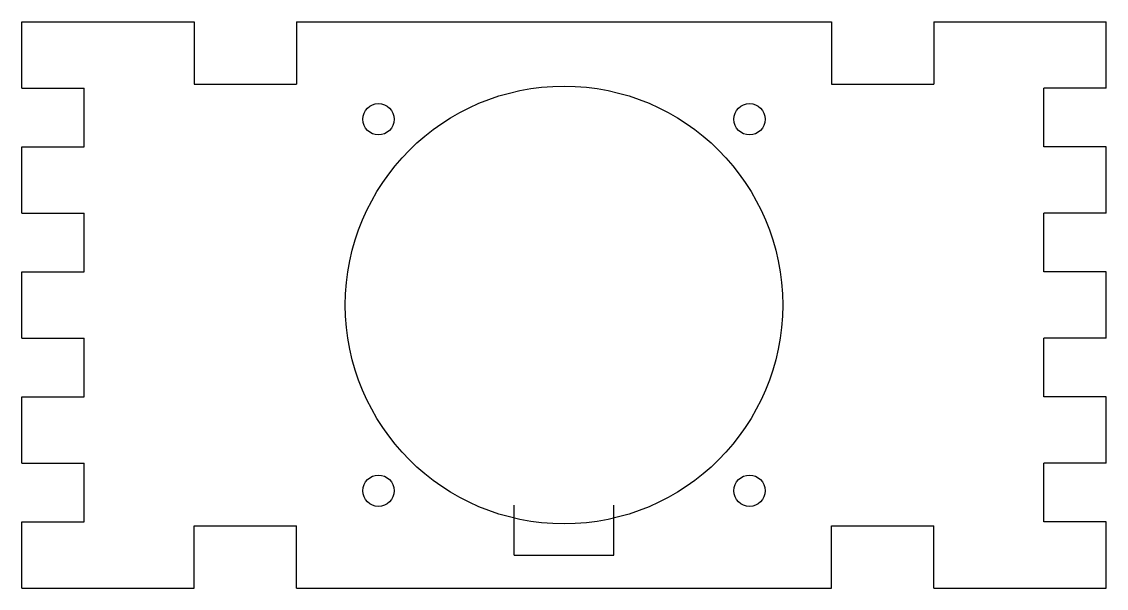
# Model space of a CAD drawing. Header units: millimetres. Extents: x 0 to 86.8, y 0 to 45.3.
import ezdxf

# ---------------------------------------------------------------- set-up
doc = ezdxf.new("R2010")
doc.units = ezdxf.units.MM
doc.layers.get('0').update_dxf_attribs({"lineweight": 25, "true_color": 0xffffff})

msp = doc.modelspace()

# ---------------------------------------------------------------- linework, layer by layer
for p, q in [((0, 45.3), (13.8, 45.3)), ((0, 40), (0, 45.3)), ((13.8, 45.3), (13.8, 40.3)), ((22, 45.3), (22, 40.3)), ((22, 45.3), (64.8, 45.3)), ((64.8, 45.3), (64.8, 40.3)), ((73, 45.3), (86.8, 45.3)), ((73, 45.3), (73, 40.3)), ((86.8, 40), (86.8, 45.3)), ((0, 40), (5, 40)), ((5, 35.3), (5, 40)), ((13.8, 40.3), (22, 40.3)), ((64.8, 40.3), (73, 40.3)), ((81.8, 35.3), (81.8, 40)), ((86.8, 40), (81.8, 40)), ((0, 35.3), (5, 35.3)), ((0, 30), (0, 35.3)), ((86.8, 35.3), (81.8, 35.3)), ((86.8, 30), (86.8, 35.3)), ((0, 30), (5, 30)), ((5, 25.3), (5, 30)), ((81.8, 25.3), (81.8, 30)), ((86.8, 30), (81.8, 30)), ((0, 25.3), (5, 25.3)), ((0, 20), (0, 25.3)), ((86.8, 25.3), (81.8, 25.3)), ((86.8, 20), (86.8, 25.3)), ((0, 20), (5, 20)), ((5, 15.3), (5, 20)), ((81.8, 15.3), (81.8, 20)), ((86.8, 20), (81.8, 20)), ((0, 15.3), (5, 15.3)), ((0, 10), (0, 15.3)), ((86.8, 15.3), (81.8, 15.3)), ((86.8, 10), (86.8, 15.3)), ((0, 10), (5, 10)), ((5, 5.3), (5, 10)), ((81.8, 5.3), (81.8, 10)), ((86.8, 10), (81.8, 10)), ((39.4, 2.65), (39.4, 6.65)), ((47.4, 2.65), (47.4, 6.65)), ((0, 0), (0, 5.3)), ((0, 5.3), (5, 5.3)), ((86.8, 5.3), (81.8, 5.3)), ((86.8, 0), (86.8, 5.3)), ((13.8, 0), (13.8, 5)), ((13.8, 5), (22, 5)), ((22, 0), (22, 5)), ((64.8, 5), (73, 5)), ((64.8, 0), (64.8, 5)), ((73, 0), (73, 5)), ((39.4, 2.65), (43.4, 2.65)), ((43.4, 2.65), (47.4, 2.65)), ((0, 0), (13.8, 0)), ((22, 0), (64.8, 0)), ((73, 0), (86.8, 0))]:
    msp.add_line(p, q)
for centre, radius in [((43.4, 22.65), 17.5), ((28.551, 37.499), 1.25), ((58.249, 37.499), 1.25), ((28.551, 7.801), 1.25), ((58.249, 7.801), 1.25)]:
    msp.add_circle(centre, radius)

doc.saveas('drawing.dxf')
